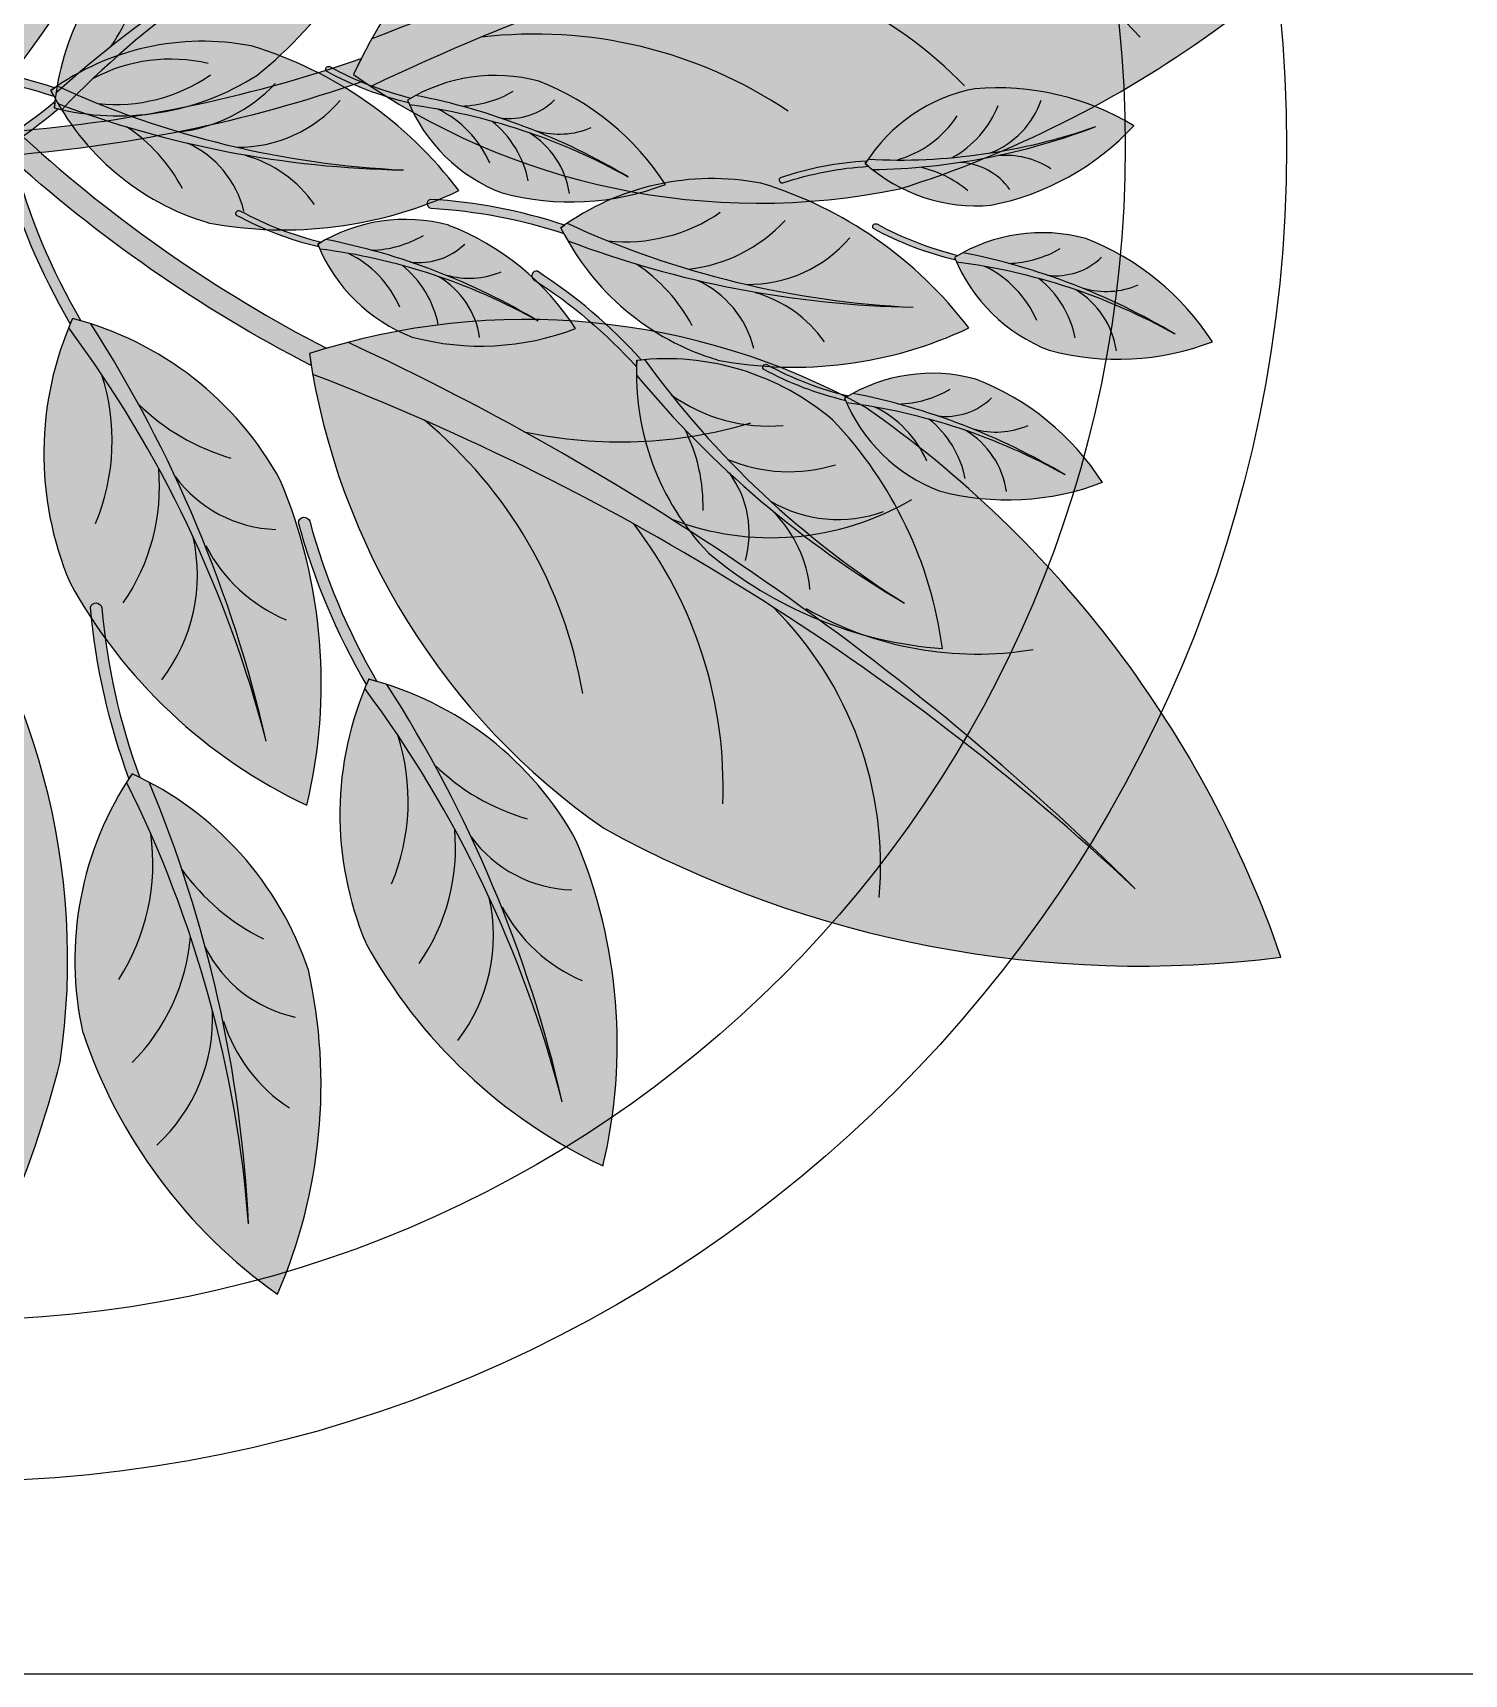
# Model space of a CAD drawing. Header units: inches. Extents: x 9636 to 21597, y -10243 to 557.
# Drawn here: x 14820.94 to 14837.63, y -8729.47 to -8710.33 of the extents above; entities that cross this region are included whole.
import ezdxf

# ---------------------------------------------------------------- set-up
doc = ezdxf.new("R2010")
doc.units = ezdxf.units.IN
doc.header["$MEASUREMENT"] = 0
doc.layers.add('MESA', color=7, linetype='Continuous')

# ---------------------------------------------------------------- blocks, each defined once
blk = doc.blocks.new('FF')
at = {"layer": 'MESA', "ltscale": 0.8}
h = blk.add_hatch(color=85, dxfattribs=at)
h.dxf.hatch_style = 1
h.set_gradient(color1=(103, 159, 96), color2=(179, 207, 175), one_color=1, tint=0.75, name='INVCURVED')
h.paths.add_polyline_path([(14831.053, -8712.154, -0.199512), (14824.882, -8710.96, -0.09675), (14835.84, -8708.155, 0.086654), (14824.893, -8710.405, -0.192489), (14829.603, -8706.559, -0.158608), (14837.59, -8707.475, -0.158608)])
h = blk.add_hatch(color=35, dxfattribs=at)
h.dxf.hatch_style = 1
h.set_gradient(color1=(179, 116, 77), color2=(114, 74, 49), one_color=1, tint=0.32, name='CURVED')
h.paths.add_polyline_path([(14821.569, -8709.028), (14821.776, -8709.211, -0.033108), (14820.553, -8711.005, -0.809082), (14820.357, -8710.803, 0.032777)])
h.paths.add_polyline_path([(14822.752, -8707.271, -0.033108), (14821.776, -8709.211), (14821.569, -8709.028, 0.032777), (14822.539, -8707.11), (14822.615, -8707.303)])
h = blk.add_hatch(color=85, dxfattribs=at)
h.dxf.hatch_style = 1
h.set_gradient(color1=(103, 159, 96), color2=(52, 80, 48), one_color=1, tint=0.25)
h.paths.add_polyline_path([(14835.84, -8708.155, 0.09675), (14824.882, -8710.96, -0.007527), (14824.678, -8710.82, -0.014292), (14824.893, -8710.405, -0.086654)])
h = blk.add_hatch(color=85, dxfattribs=at)
h.dxf.hatch_style = 1
h.set_gradient(color1=(103, 159, 96), color2=(179, 207, 175), one_color=1, tint=0.75, name='INVCURVED')
h.paths.add_polyline_path([(14823.552, -8710.832, -0.199512), (14821.278, -8711.231, -0.09675), (14824.67, -8708.832, 0.086654), (14821.209, -8711.039, -0.192489), (14822.321, -8709.102, -0.158608), (14825.181, -8708.369, -0.158608)])
h = blk.add_hatch(color=85, dxfattribs=at)
h.dxf.hatch_style = 1
h.set_gradient(color1=(103, 159, 96), color2=(52, 80, 48), one_color=1, tint=0.25)
h.paths.add_polyline_path([(14824.67, -8708.832, 0.09675), (14821.278, -8711.231, -0.007527), (14821.19, -8711.21, -0.014292), (14821.209, -8711.039, -0.086654)])
h = blk.add_hatch(color=85, dxfattribs=at)
h.dxf.hatch_style = 1
h.set_gradient(color1=(103, 159, 96), color2=(179, 207, 175), one_color=1, tint=0.75, name='INVCURVED')
h.paths.add_polyline_path([(14823.486, -8710.487, 0.199512), (14821.225, -8710.955, 0.09675), (14825.263, -8711.933, -0.086654), (14821.232, -8711.158, 0.192489), (14822.98, -8712.549, 0.158608), (14825.909, -8712.175, 0.158608)])
h = blk.add_hatch(color=35, dxfattribs=at)
h.dxf.hatch_style = 1
h.set_gradient(color1=(179, 116, 77), color2=(114, 74, 49), one_color=1, tint=0.32, name='CURVED')
h.paths.add_polyline_path([(14820.422, -8710.876), (14820.422, -8710.775, 0.033108), (14819.63, -8710.676, 0.809082), (14819.638, -8710.779, -0.032777)])
h.paths.add_polyline_path([(14821.193, -8710.977, 0.033108), (14820.422, -8710.775), (14820.422, -8710.876, -0.032777), (14821.186, -8711.075), (14821.151, -8711.007)])
h = blk.add_hatch(color=35, dxfattribs=at)
h.dxf.hatch_style = 1
h.set_gradient(color1=(179, 116, 77), color2=(114, 74, 49), one_color=1, tint=0.32, name='CURVED')
h.paths.add_polyline_path([(14822.697, -8711.201), (14822.7, -8711.478, -0.033108), (14820.549, -8711.773, -0.809082), (14820.567, -8711.493, 0.032777)])
h.paths.add_polyline_path([(14824.793, -8710.9, -0.033108), (14822.7, -8711.478), (14822.697, -8711.201, 0.032777), (14824.771, -8710.634), (14824.678, -8710.82)])
h = blk.add_hatch(color=35, dxfattribs=at)
h.dxf.hatch_style = 1
h.set_gradient(color1=(179, 116, 77), color2=(114, 74, 49), one_color=1, tint=0.32, name='CURVED')
h.paths.add_polyline_path([(14824.866, -8710.943), (14824.831, -8710.999, -0.033108), (14824.364, -8710.783, -0.809082), (14824.403, -8710.729, 0.032777)])
h.paths.add_polyline_path([(14825.323, -8711.151, -0.033108), (14824.831, -8710.999), (14824.866, -8710.943, 0.032777), (14825.353, -8711.095), (14825.311, -8711.121)])
h = blk.add_hatch(color=85, dxfattribs=at)
h.dxf.hatch_style = 1
h.set_gradient(color1=(103, 159, 96), color2=(179, 207, 175), one_color=1, tint=0.75, name='INVCURVED')
h.paths.add_polyline_path([(14826.414, -8712.202, -0.199512), (14825.333, -8711.174, -0.09675), (14827.882, -8712.015, 0.086654), (14825.407, -8711.065, -0.192489), (14826.84, -8710.899, -0.158608), (14828.318, -8712.103, -0.158608)])
h = blk.add_hatch(color=85, dxfattribs=at)
h.dxf.hatch_style = 1
h.set_gradient(color1=(103, 159, 96), color2=(52, 80, 48), one_color=1, tint=0.25)
h.paths.add_polyline_path([(14825.263, -8711.933, -0.09675), (14821.225, -8710.955, 0.007527), (14821.151, -8711.007, 0.014292), (14821.232, -8711.158, 0.086654)])
h = blk.add_hatch(color=85, dxfattribs=at)
h.dxf.hatch_style = 1
h.set_gradient(color1=(103, 159, 96), color2=(52, 80, 48), one_color=1, tint=0.25)
h.paths.add_polyline_path([(14827.882, -8712.015, 0.09675), (14825.333, -8711.174, -0.007527), (14825.311, -8711.121, -0.014292), (14825.407, -8711.065, -0.086654)])
h = blk.add_hatch(color=85, dxfattribs=at)
h.dxf.hatch_style = 1
h.set_gradient(color1=(103, 159, 96), color2=(179, 207, 175), one_color=1, tint=0.75, name='INVCURVED')
h.paths.add_polyline_path([(14831.925, -8710.987, 0.199512), (14830.681, -8711.809, 0.09675), (14833.337, -8711.428, -0.086654), (14830.734, -8711.93, 0.192489), (14832.116, -8712.345, 0.158608), (14833.783, -8711.419, 0.158608)])
h = blk.add_hatch(color=35, dxfattribs=at)
h.dxf.hatch_style = 1
h.set_gradient(color1=(179, 116, 77), color2=(114, 74, 49), one_color=1, tint=0.32, name='CURVED')
h.paths.add_polyline_path([(14820.56, -8711.6), (14820.597, -8711.695, -0.033108), (14819.898, -8712.078, -0.809082), (14819.868, -8711.98, 0.032777)])
h.paths.add_polyline_path([(14821.24, -8711.222, -0.033108), (14820.597, -8711.695), (14820.56, -8711.6, 0.032777), (14821.197, -8711.134), (14821.19, -8711.21)])
h = blk.add_hatch(color=85, dxfattribs=at)
h.dxf.hatch_style = 1
h.set_gradient(color1=(103, 159, 96), color2=(52, 80, 48), one_color=1, tint=0.25)
h.paths.add_polyline_path([(14833.337, -8711.428, -0.09675), (14830.681, -8711.809, 0.007527), (14830.649, -8711.858, 0.014292), (14830.734, -8711.93, 0.086654)])
h = blk.add_hatch(color=35, dxfattribs=at)
h.dxf.hatch_style = 1
h.set_gradient(color1=(179, 116, 77), color2=(114, 74, 49), one_color=1, tint=0.32, name='CURVED')
h.paths.add_polyline_path([(14822.523, -8712.903), (14822.325, -8713.096, -0.033108), (14820.626, -8711.743, -0.809082), (14820.842, -8711.563, 0.032777)])
h.paths.add_polyline_path([(14824.187, -8714.213, -0.033108), (14822.325, -8713.096), (14822.523, -8712.903, 0.032777), (14824.364, -8714.013), (14824.166, -8714.074)])
h = blk.add_hatch(color=35, dxfattribs=at)
h.dxf.hatch_style = 1
h.set_gradient(color1=(179, 116, 77), color2=(114, 74, 49), one_color=1, tint=0.32, name='CURVED')
h.paths.add_polyline_path([(14821.046, -8712.783), (14820.918, -8712.81, -0.033108), (14820.584, -8711.84, -0.809082), (14820.716, -8711.823, 0.032777)])
h.paths.add_polyline_path([(14821.377, -8713.727, -0.033108), (14820.918, -8712.81), (14821.046, -8712.783, 0.032777), (14821.499, -8713.692), (14821.404, -8713.666)])
h = blk.add_hatch(color=35, dxfattribs=at)
h.dxf.hatch_style = 1
h.set_gradient(color1=(179, 116, 77), color2=(114, 74, 49), one_color=1, tint=0.32, name='CURVED')
h.paths.add_polyline_path([(14830.181, -8711.955), (14830.156, -8711.894, 0.033108), (14829.658, -8712.024, 0.809082), (14829.687, -8712.084, -0.032777)])
h.paths.add_polyline_path([(14830.667, -8711.83, 0.033108), (14830.156, -8711.894), (14830.181, -8711.955, -0.032777), (14830.687, -8711.891), (14830.649, -8711.858)])
h = blk.add_hatch(color=85, dxfattribs=at)
h.dxf.hatch_style = 1
h.set_gradient(color1=(103, 159, 96), color2=(179, 207, 175), one_color=1, tint=0.75, name='INVCURVED')
h.paths.add_polyline_path([(14829.433, -8712.087, 0.199512), (14827.172, -8712.555, 0.09675), (14831.209, -8713.534, -0.086654), (14827.178, -8712.759, 0.192489), (14828.926, -8714.149, 0.158608), (14831.855, -8713.775, 0.158608)])
h = blk.add_hatch(color=35, dxfattribs=at)
h.dxf.hatch_style = 1
h.set_gradient(color1=(179, 116, 77), color2=(114, 74, 49), one_color=1, tint=0.32, name='CURVED')
h.paths.add_polyline_path([(14823.818, -8712.624), (14823.783, -8712.679, -0.033108), (14823.316, -8712.463, -0.809082), (14823.355, -8712.409, 0.032777)])
h.paths.add_polyline_path([(14824.275, -8712.831, -0.033108), (14823.783, -8712.679), (14823.818, -8712.624, 0.032777), (14824.305, -8712.775), (14824.262, -8712.801)])
h = blk.add_hatch(color=35, dxfattribs=at)
h.dxf.hatch_style = 1
h.set_gradient(color1=(179, 116, 77), color2=(114, 74, 49), one_color=1, tint=0.32, name='CURVED')
h.paths.add_polyline_path([(14826.368, -8712.476), (14826.368, -8712.375, 0.033108), (14825.576, -8712.276, 0.809082), (14825.585, -8712.379, -0.032777)])
h.paths.add_polyline_path([(14827.139, -8712.577, 0.033108), (14826.368, -8712.375), (14826.368, -8712.476, -0.032777), (14827.132, -8712.675), (14827.097, -8712.607)])
h = blk.add_hatch(color=85, dxfattribs=at)
h.dxf.hatch_style = 1
h.set_gradient(color1=(103, 159, 96), color2=(179, 207, 175), one_color=1, tint=0.75, name='INVCURVED')
h.paths.add_polyline_path([(14825.366, -8713.882, -0.199512), (14824.285, -8712.855, -0.09675), (14826.833, -8713.695, 0.086654), (14824.359, -8712.745, -0.192489), (14825.791, -8712.579, -0.158608), (14827.27, -8713.783, -0.158608)])
h = blk.add_hatch(color=85, dxfattribs=at)
h.dxf.hatch_style = 1
h.set_gradient(color1=(103, 159, 96), color2=(52, 80, 48), one_color=1, tint=0.25)
h.paths.add_polyline_path([(14831.209, -8713.534, -0.09675), (14827.172, -8712.555, 0.007527), (14827.097, -8712.607, 0.014292), (14827.178, -8712.759, 0.086654)])
h = blk.add_hatch(color=35, dxfattribs=at)
h.dxf.hatch_style = 1
h.set_gradient(color1=(179, 116, 77), color2=(114, 74, 49), one_color=1, tint=0.32, name='CURVED')
h.paths.add_polyline_path([(14831.246, -8712.777), (14831.212, -8712.833, -0.033108), (14830.744, -8712.617, -0.809082), (14830.784, -8712.563, 0.032777)])
h.paths.add_polyline_path([(14831.704, -8712.985, -0.033108), (14831.212, -8712.833), (14831.246, -8712.777, 0.032777), (14831.733, -8712.929), (14831.691, -8712.955)])
h = blk.add_hatch(color=85, dxfattribs=at)
h.dxf.hatch_style = 1
h.set_gradient(color1=(103, 159, 96), color2=(52, 80, 48), one_color=1, tint=0.25)
h.paths.add_polyline_path([(14826.833, -8713.695, 0.09675), (14824.285, -8712.855, -0.007527), (14824.262, -8712.801, -0.014292), (14824.359, -8712.745, -0.086654)])
h = blk.add_hatch(color=85, dxfattribs=at)
h.dxf.hatch_style = 1
h.set_gradient(color1=(103, 159, 96), color2=(179, 207, 175), one_color=1, tint=0.75, name='INVCURVED')
h.paths.add_polyline_path([(14832.794, -8714.036, -0.199512), (14831.714, -8713.008, -0.09675), (14834.262, -8713.849, 0.086654), (14831.787, -8712.899, -0.192489), (14833.22, -8712.733, -0.158608), (14834.699, -8713.937, -0.158608)])
h = blk.add_hatch(color=85, dxfattribs=at)
h.dxf.hatch_style = 1
h.set_gradient(color1=(103, 159, 96), color2=(52, 80, 48), one_color=1, tint=0.25)
h.paths.add_polyline_path([(14834.262, -8713.849, 0.09675), (14831.714, -8713.008, -0.007527), (14831.691, -8712.955, -0.014292), (14831.787, -8712.899, -0.086654)])
h = blk.add_hatch(color=35, dxfattribs=at)
h.dxf.hatch_style = 1
h.set_gradient(color1=(179, 116, 77), color2=(114, 74, 49), one_color=1, tint=0.32, name='CURVED')
h.paths.add_polyline_path([(14827.414, -8713.68), (14827.464, -8713.591, 0.033108), (14826.824, -8713.115, 0.809082), (14826.78, -8713.209, -0.032777)])
h.paths.add_polyline_path([(14828.036, -8714.147, 0.033108), (14827.464, -8713.591), (14827.414, -8713.68, -0.032777), (14827.981, -8714.229), (14827.985, -8714.152)])
h = blk.add_hatch(color=85, dxfattribs=at)
h.dxf.hatch_style = 1
h.set_gradient(color1=(103, 159, 96), color2=(179, 207, 175), one_color=1, tint=0.75, name='INVCURVED')
h.paths.add_polyline_path([(14821.37, -8716.741, -0.199512), (14821.358, -8713.773, -0.09675), (14823.661, -8718.592, 0.086654), (14821.616, -8713.727, -0.192489), (14823.829, -8715.557, -0.158608), (14824.137, -8719.341, -0.158608)])
h = blk.add_hatch(color=85, dxfattribs=at)
h.dxf.hatch_style = 1
h.set_gradient(color1=(103, 159, 96), color2=(52, 80, 48), one_color=1, tint=0.25)
h.paths.add_polyline_path([(14823.661, -8718.592, 0.09675), (14821.358, -8713.773, -0.007527), (14821.404, -8713.666, -0.014292), (14821.616, -8713.727, -0.086654)])
h = blk.add_hatch(color=85, dxfattribs=at)
h.dxf.hatch_style = 1
h.set_gradient(color1=(103, 159, 96), color2=(179, 207, 175), one_color=1, tint=0.75, name='INVCURVED')
h.paths.add_polyline_path([(14827.6, -8719.609, -0.199512), (14824.205, -8714.318, -0.09675), (14833.797, -8720.313, 0.086654), (14824.615, -8713.943, -0.192489), (14830.649, -8714.698, -0.158608), (14835.497, -8721.11, -0.158608)])
h = blk.add_hatch(color=85, dxfattribs=at)
h.dxf.hatch_style = 1
h.set_gradient(color1=(103, 159, 96), color2=(52, 80, 48), one_color=1, tint=0.25)
h.paths.add_polyline_path([(14833.797, -8720.313, 0.09675), (14824.205, -8714.318, -0.007527), (14824.166, -8714.074, -0.014292), (14824.615, -8713.943, -0.086654)])
h = blk.add_hatch(color=85, dxfattribs=at)
h.dxf.hatch_style = 1
h.set_gradient(color1=(103, 159, 96), color2=(179, 207, 175), one_color=1, tint=0.75, name='INVCURVED')
h.paths.add_polyline_path([(14830.273, -8714.85, 0.199512), (14828.075, -8714.144, 0.09675), (14831.107, -8716.984, -0.086654), (14827.98, -8714.324, 0.192489), (14828.817, -8716.395, 0.158608), (14831.55, -8717.513, 0.158608)])
h = blk.add_hatch(color=85, dxfattribs=at)
h.dxf.hatch_style = 1
h.set_gradient(color1=(103, 159, 96), color2=(52, 80, 48), one_color=1, tint=0.25)
h.paths.add_polyline_path([(14831.107, -8716.984, -0.09675), (14828.075, -8714.144, 0.007527), (14827.985, -8714.152, 0.014292), (14827.98, -8714.324, 0.086654)])
h = blk.add_hatch(color=35, dxfattribs=at)
h.dxf.hatch_style = 1
h.set_gradient(color1=(179, 116, 77), color2=(114, 74, 49), one_color=1, tint=0.32, name='CURVED')
h.paths.add_polyline_path([(14829.963, -8714.417), (14829.928, -8714.472, -0.033108), (14829.461, -8714.256, -0.809082), (14829.5, -8714.202, 0.032777)])
h.paths.add_polyline_path([(14830.421, -8714.624, -0.033108), (14829.928, -8714.472), (14829.963, -8714.417, 0.032777), (14830.45, -8714.568), (14830.408, -8714.594)])
h = blk.add_hatch(color=85, dxfattribs=at)
h.dxf.hatch_style = 1
h.set_gradient(color1=(103, 159, 96), color2=(179, 207, 175), one_color=1, tint=0.75, name='INVCURVED')
h.paths.add_polyline_path([(14831.511, -8715.675, -0.199512), (14830.431, -8714.648, -0.09675), (14832.979, -8715.488, 0.086654), (14830.504, -8714.538, -0.192489), (14831.937, -8714.372, -0.158608), (14833.415, -8715.576, -0.158608)])
h = blk.add_hatch(color=85, dxfattribs=at)
h.dxf.hatch_style = 1
h.set_gradient(color1=(103, 159, 96), color2=(52, 80, 48), one_color=1, tint=0.25)
h.paths.add_polyline_path([(14832.979, -8715.488, 0.09675), (14830.431, -8714.648, -0.007527), (14830.408, -8714.594, -0.014292), (14830.504, -8714.538, -0.086654)])
h = blk.add_hatch(color=35, dxfattribs=at)
h.dxf.hatch_style = 1
h.set_gradient(color1=(179, 116, 77), color2=(114, 74, 49), one_color=1, tint=0.32, name='CURVED')
h.paths.add_polyline_path([(14824.499, -8716.987), (14824.371, -8717.014, -0.033108), (14824.037, -8716.045, -0.809082), (14824.169, -8716.027, 0.032777)])
h.paths.add_polyline_path([(14824.83, -8717.931, -0.033108), (14824.371, -8717.014), (14824.499, -8716.987, 0.032777), (14824.952, -8717.896), (14824.857, -8717.87)])
h = blk.add_hatch(color=85, dxfattribs=at)
h.dxf.hatch_style = 1
h.set_gradient(color1=(103, 159, 96), color2=(179, 207, 175), one_color=1, tint=0.75, name='INVCURVED')
h.paths.add_polyline_path([(14815.591, -8721.199, -0.199512), (14819.355, -8716.164, -0.09675), (14817.104, -8727.249, 0.086654), (14819.85, -8716.416, -0.192489), (14821.259, -8722.332, -0.158608), (14816.954, -8729.121, -0.158608)])
h = blk.add_hatch(color=35, dxfattribs=at)
h.dxf.hatch_style = 1
h.set_gradient(color1=(179, 116, 77), color2=(114, 74, 49), one_color=1, tint=0.32, name='CURVED')
h.paths.add_polyline_path([(14821.9, -8718.042), (14821.77, -8718.045, -0.033108), (14821.611, -8717.032, -0.809082), (14821.744, -8717.039, 0.032777)])
h.paths.add_polyline_path([(14822.061, -8719.029, -0.033108), (14821.77, -8718.045), (14821.9, -8718.042, 0.032777), (14822.186, -8719.016), (14822.098, -8718.973)])
h = blk.add_hatch(color=85, dxfattribs=at)
h.dxf.hatch_style = 1
h.set_gradient(color1=(103, 159, 96), color2=(179, 207, 175), one_color=1, tint=0.75, name='INVCURVED')
h.paths.add_polyline_path([(14824.823, -8720.946, -0.199512), (14824.811, -8717.977, -0.09675), (14827.114, -8722.797, 0.086654), (14825.069, -8717.932, -0.192489), (14827.282, -8719.762, -0.158608), (14827.59, -8723.545, -0.158608)])
h = blk.add_hatch(color=85, dxfattribs=at)
h.dxf.hatch_style = 1
h.set_gradient(color1=(103, 159, 96), color2=(52, 80, 48), one_color=1, tint=0.25)
h.paths.add_polyline_path([(14827.114, -8722.797, 0.09675), (14824.811, -8717.977, -0.007527), (14824.857, -8717.87, -0.014292), (14825.069, -8717.932, -0.086654)])
h = blk.add_hatch(color=85, dxfattribs=at)
h.dxf.hatch_style = 1
h.set_gradient(color1=(103, 159, 96), color2=(179, 207, 175), one_color=1, tint=0.75, name='INVCURVED')
h.paths.add_polyline_path([(14821.525, -8721.995, -0.199512), (14822.034, -8719.071, -0.09675), (14823.456, -8724.219, 0.086654), (14822.296, -8719.071, -0.192489), (14824.154, -8721.261, -0.158608), (14823.793, -8725.04, -0.158608)])
h = blk.add_hatch(color=85, dxfattribs=at)
h.dxf.hatch_style = 1
h.set_gradient(color1=(103, 159, 96), color2=(52, 80, 48), one_color=1, tint=0.25)
h.paths.add_polyline_path([(14823.456, -8724.219, 0.09675), (14822.034, -8719.071, -0.007527), (14822.098, -8718.973, -0.014292), (14822.296, -8719.071, -0.086654)])
at = {"color": 252, "true_color": 0x939598}
blk.add_line((14988.189, -8729.47), (14799.189, -8729.47), dxfattribs=at)
at = {"layer": 'MESA', "ltscale": 0.8}
for points in [[(14822.539, -8707.11), (14822.615, -8707.303), (14822.752, -8707.271, -0.066288), (14820.553, -8711.005, -0.809082), (14820.357, -8710.803, 0.065625)], [(14821.186, -8711.075), (14821.151, -8711.007), (14821.193, -8710.977, 0.066288), (14819.63, -8710.676, 0.809082), (14819.638, -8710.779, -0.065625)], [(14824.771, -8710.634), (14824.678, -8710.82), (14824.793, -8710.9, -0.066288), (14820.549, -8711.773, -0.809082), (14820.567, -8711.493, 0.065625)], [(14825.353, -8711.095), (14825.311, -8711.121), (14825.323, -8711.151, -0.066288), (14824.364, -8710.783, -0.809082), (14824.403, -8710.729, 0.065625)], [(14821.197, -8711.134), (14821.19, -8711.21), (14821.24, -8711.222, -0.066288), (14819.898, -8712.078, -0.809082), (14819.868, -8711.98, 0.065625)], [(14824.364, -8714.013), (14824.166, -8714.074), (14824.187, -8714.213, -0.066288), (14820.626, -8711.743, -0.809082), (14820.842, -8711.563, 0.065625)], [(14821.499, -8713.692), (14821.404, -8713.666), (14821.377, -8713.727, -0.066288), (14820.584, -8711.84, -0.809082), (14820.716, -8711.823, 0.065625)], [(14830.687, -8711.891), (14830.649, -8711.858), (14830.667, -8711.83, 0.066288), (14829.658, -8712.024, 0.809082), (14829.687, -8712.084, -0.065625)], [(14824.305, -8712.775), (14824.262, -8712.801), (14824.275, -8712.831, -0.066288), (14823.316, -8712.463, -0.809082), (14823.355, -8712.409, 0.065625)], [(14827.132, -8712.675), (14827.097, -8712.607), (14827.139, -8712.577, 0.066288), (14825.576, -8712.276, 0.809082), (14825.585, -8712.379, -0.065625)], [(14831.733, -8712.929), (14831.691, -8712.955), (14831.704, -8712.985, -0.066288), (14830.744, -8712.617, -0.809082), (14830.784, -8712.563, 0.065625)], [(14827.981, -8714.229), (14827.985, -8714.152), (14828.036, -8714.147, 0.066288), (14826.824, -8713.115, 0.809082), (14826.78, -8713.209, -0.065625)], [(14830.45, -8714.568), (14830.408, -8714.594), (14830.421, -8714.624, -0.066288), (14829.461, -8714.256, -0.809082), (14829.5, -8714.202, 0.065625)], [(14824.952, -8717.896), (14824.857, -8717.87), (14824.83, -8717.931, -0.066288), (14824.037, -8716.045, -0.809082), (14824.169, -8716.027, 0.065625)], [(14822.186, -8719.016), (14822.098, -8718.973), (14822.061, -8719.029, -0.066288), (14821.611, -8717.032, -0.809082), (14821.744, -8717.039, 0.065625)]]:
    blk.add_lwpolyline(points, format="xyb", close=True, dxfattribs=at)
at = {"layer": 'MESA', "color": 252, "ltscale": 0.8, "true_color": 0x939598}
for radius in [15.561, 13.679]:
    blk.add_circle((14820.002, -8711.665), radius, dxfattribs=at)
at = {"layer": 'MESA', "ltscale": 0.8}
for centre, radius, start, end in [((14832.058, -8714.373), 8.19, 107.4402, 154.2976), ((14827.132, -8699.77), 12.99, 287.5727, 323.6226), ((14837.54, -8737.608), 29.502, 93.3045, 115.4091), ((14836.808, -8740.624), 32.483, 91.7082, 111.5184), ((14820.583, -8707.097), 4.771, 308.489, 344.5389), ((14829.26, -8719.845), 11.931, 112.6245, 132.4347), ((14829.115, -8718.714), 10.836, 114.2208, 136.3254), ((14830.665, -8713.191), 4.247, 41.337, 91.5268), ((14824.188, -8711.461), 3.008, 128.3565, 175.2139), ((14828.198, -8714.445), 5.02, 44.0742, 83.9647), ((14820.223, -8709.362), 1.983, 325.3383, 353.6916), ((14822.918, -8713.441), 3.008, 79.1147, 125.9721), ((14822.104, -8715.053), 4.771, 37.108, 73.158), ((14826.8, -8715.627), 5.278, 56.0461, 96.8869), ((14822.548, -8712.581), 1.939, 76.9624, 117.8032), ((14821.934, -8708.295), 3.008, 255.6748, 302.5322), ((14821.908, -8709.231), 1.939, 263.8437, 304.6846), ((14829.404, -8704.131), 8.19, 234.7586, 281.6159), ((14826.331, -8712.774), 1.943, 74.8263, 121.6836), ((14823.845, -8709.667), 3.008, 206.433, 253.2904), ((14825.749, -8701.108), 10.836, 245.3216, 267.4261), ((14822.427, -8709.659), 1.844, 276.766, 316.6565), ((14823.924, -8718.627), 7.706, 59.0943, 78.9045), ((14825.899, -8709.909), 1.281, 271.8081, 300.1613), ((14825.729, -8713.773), 3.081, 32.8196, 68.8695), ((14832.293, -8712.895), 1.943, 100.8998, 147.7572), ((14832.191, -8714.057), 3.081, 58.8931, 94.9431), ((14825.466, -8700.004), 11.931, 249.2122, 269.0224), ((14823.339, -8710.108), 1.56, 269.2038, 319.3936), ((14827.11, -8710.388), 1.943, 202.1446, 249.002), ((14824.456, -8718.118), 6.998, 60.6906, 82.7951), ((14825.12, -8712.352), 1.252, 23.4321, 64.273), ((14826.491, -8710.567), 0.767, 262.6794, 314.1766), ((14831.092, -8710.744), 1.191, 298.5511, 338.4416), ((14831.746, -8710.795), 1.007, 290.989, 341.1787), ((14820.934, -8713.08), 1.983, 27.9554, 56.3086), ((14825.551, -8712.295), 1.191, 11.4602, 51.3507), ((14827.077, -8710.565), 0.951, 253.9031, 293.1114), ((14831.035, -8704.82), 6.998, 267.1067, 289.2112), ((14830.6, -8704.225), 7.706, 270.9973, 290.8075), ((14830.678, -8710.612), 1.252, 285.6288, 326.4697), ((14831.526, -8709.32), 3.081, 281.0323, 317.0822), ((14822.249, -8712.7), 1.188, 13.9401, 65.4373), ((14826.204, -8712.36), 1.007, 8.723, 58.9128), ((14823.018, -8713.182), 1.473, 35.0053, 74.2136), ((14832.291, -8712.715), 0.951, 56.7904, 95.9987), ((14831.944, -8710.409), 1.943, 228.2181, 275.0755), ((14831.016, -8713.154), 1.281, 49.7405, 78.0937), ((14831.714, -8712.611), 0.767, 35.7252, 87.2224), ((14823.87, -8707.861), 4.771, 259.2472, 295.2971), ((14827.214, -8709.226), 3.081, 254.9587, 291.0086), ((14828.865, -8715.042), 3.008, 79.1147, 125.9721), ((14828.05, -8716.654), 4.771, 37.108, 73.158), ((14825.283, -8714.454), 1.943, 74.8263, 121.6836), ((14824.681, -8715.453), 3.081, 32.8196, 68.8695), ((14831.696, -8702.709), 10.836, 245.3216, 267.4261), ((14827.854, -8710.832), 1.939, 263.8437, 304.6846), ((14828.373, -8711.259), 1.844, 276.766, 316.6565), ((14822.876, -8720.307), 7.706, 59.0943, 78.9045), ((14824.851, -8711.589), 1.281, 271.8081, 300.1613), ((14829.791, -8711.268), 3.008, 206.433, 253.2904), ((14831.413, -8701.604), 11.931, 249.2122, 269.0224), ((14829.285, -8711.708), 1.56, 269.2038, 319.3936), ((14832.711, -8714.608), 1.943, 74.8263, 121.6836), ((14832.109, -8715.607), 3.081, 32.8196, 68.8695), ((14826.062, -8712.068), 1.943, 202.1446, 249.002), ((14823.408, -8719.798), 6.998, 60.6906, 82.7951), ((14824.072, -8714.032), 1.252, 23.4321, 64.273), ((14825.442, -8712.247), 0.767, 262.6794, 314.1766), ((14833.491, -8712.222), 1.943, 202.1446, 249.002), ((14830.304, -8720.46), 7.706, 59.0943, 78.9045), ((14832.279, -8711.743), 1.281, 271.8081, 300.1613), ((14832.871, -8712.4), 0.767, 262.6794, 314.1766), ((14824.502, -8713.975), 1.191, 11.4602, 51.3507), ((14826.028, -8712.245), 0.951, 253.9031, 293.1114), ((14826.88, -8714.681), 1.983, 27.9554, 56.3086), ((14830.836, -8719.951), 6.998, 60.6906, 82.7951), ((14831.5, -8714.186), 1.252, 23.4321, 64.273), ((14825.156, -8714.04), 1.007, 8.723, 58.9128), ((14828.196, -8714.301), 1.188, 13.9401, 65.4373), ((14828.965, -8714.782), 1.473, 35.0053, 74.2136), ((14831.931, -8714.129), 1.191, 11.4602, 51.3507), ((14832.584, -8714.194), 1.007, 8.723, 58.9128), ((14833.457, -8712.399), 0.951, 253.9031, 293.1114), ((14824.936, -8715.242), 3.868, 155.9432, 202.8006), ((14820.434, -8717.41), 3.868, 28.6249, 75.4823), ((14808.709, -8722.015), 15.339, 12.8929, 32.7031), ((14826.687, -8721.867), 8.19, 61.0747, 107.9321), ((14810.173, -8722.078), 13.931, 14.4892, 36.5938), ((14826.165, -8710.906), 3.081, 254.9587, 291.0086), ((14829.817, -8709.462), 4.771, 259.2472, 295.2971), ((14833.594, -8711.06), 3.081, 254.9587, 291.0086), ((14832.268, -8712.879), 8.19, 188.393, 235.2504), ((14810.965, -8743.419), 32.483, 45.3427, 65.1529), ((14819.372, -8715.089), 2.493, 337.2307, 18.0716), ((14813.654, -8741.868), 29.502, 46.939, 69.0436), ((14830.989, -8714.314), 3.008, 176.924, 223.7813), ((14828.323, -8717.142), 3.008, 49.6056, 96.463), ((14836.862, -8707.803), 10.836, 215.8125, 237.917), ((14831.428, -8716.247), 1.943, 74.8263, 121.6836), ((14837.16, -8706.703), 11.931, 219.7031, 239.5133), ((14830.996, -8713.382), 1.281, 271.8081, 300.1613), ((14830.826, -8717.246), 3.081, 32.8196, 68.8695), ((14823.955, -8712.842), 2.549, 225.6067, 253.9599), ((14829.517, -8712.98), 1.939, 234.3346, 275.1755), ((14832.207, -8713.861), 1.943, 202.1446, 249.002), ((14829.553, -8721.591), 6.998, 60.6906, 82.7951), ((14829.021, -8722.1), 7.706, 59.0943, 78.9045), ((14823.22, -8725.354), 12.99, 19.068, 55.1179), ((14830.217, -8715.825), 1.252, 23.4321, 64.273), ((14831.588, -8714.04), 0.767, 262.6794, 314.1766), ((14822.151, -8718.926), 5.278, 9.6806, 50.5214), ((14827.789, -8709.704), 5.399, 258.0565, 286.4098), ((14826.82, -8718.144), 4.771, 7.5989, 43.6489), ((14830.648, -8715.768), 1.191, 11.4602, 51.3507), ((14826.774, -8715.85), 1.983, 358.4463, 26.7995), ((14831.301, -8715.833), 1.007, 8.723, 58.9128), ((14832.174, -8714.038), 0.951, 253.9031, 293.1114), ((14820.047, -8715.629), 2.37, 325.2588, 5.1493), ((14829.759, -8713.608), 1.844, 247.2569, 287.1474), ((14828.106, -8716.167), 1.188, 344.431, 35.9282), ((14823.826, -8714.598), 1.527, 216.478, 267.9752), ((14818.169, -8717.921), 6.134, 346.6182, 22.6681), ((14832.311, -8712.699), 3.081, 254.9587, 291.0086), ((14829.553, -8712.988), 3.233, 248.9278, 300.425), ((14830.331, -8714.448), 1.56, 239.6948, 289.8846), ((14813.156, -8721.136), 8.19, 351.6054, 38.4628), ((14828.538, -8716.965), 1.473, 5.4962, 44.7045), ((14820.854, -8716.656), 2.005, 322.5217, 12.7115), ((14823.971, -8719.123), 5.02, 357.7087, 37.5991), ((14824.636, -8715.437), 1.894, 207.7017, 246.9101), ((14831.9, -8712.755), 4.771, 229.7381, 265.788), ((14826.748, -8713.79), 6.134, 208.7573, 244.8073), ((14826.581, -8720.043), 4.247, 354.9715, 45.1613), ((14831.954, -8713.568), 4.01, 240.1515, 279.3599), ((14828.389, -8719.447), 3.868, 155.9432, 202.8006), ((14823.887, -8721.614), 3.868, 28.6249, 75.4823), ((14812.162, -8726.219), 15.339, 12.8929, 32.7031), ((14813.626, -8726.282), 13.931, 14.4892, 36.5938), ((14822.825, -8719.293), 2.493, 337.2307, 18.0716), ((14827.408, -8717.047), 2.549, 225.6067, 253.9599), ((14825.298, -8721.145), 3.868, 145.8417, 192.6991), ((14809.565, -8725.285), 13.931, 4.3877, 26.4923), ((14820.486, -8722.49), 3.868, 18.5234, 65.3808), ((14808.135, -8724.966), 15.339, 2.7914, 22.6016), ((14819.847, -8720.018), 2.493, 327.1293, 7.9701), ((14823.5, -8719.833), 2.37, 325.2588, 5.1493), ((14833.856, -8708.225), 12.99, 241.2072, 277.2571), ((14827.279, -8718.802), 1.527, 216.478, 267.9752), ((14821.622, -8722.126), 6.134, 346.6182, 22.6681), ((14824.754, -8718.61), 2.549, 215.5052, 243.8585), ((14824.307, -8720.861), 2.005, 322.5217, 12.7115), ((14828.089, -8719.642), 1.894, 207.7017, 246.9101), ((14820.418, -8720.668), 2.37, 315.1574, 355.0478), ((14824.319, -8720.316), 1.527, 206.3765, 257.8737), ((14830.201, -8717.995), 6.134, 208.7573, 244.8073), ((14818.167, -8722.595), 6.134, 336.5167, 12.5667), ((14821.032, -8721.821), 2.005, 312.4202, 2.61), ((14824.969, -8721.284), 1.894, 197.6002, 236.8086), ((14827.337, -8720.033), 6.134, 198.6559, 234.7058), ((14808.674, -8719.112), 12.99, 309.5987, 345.6486)]:
    blk.add_arc(centre, radius, start, end, dxfattribs=at)

msp = doc.modelspace()

# ---------------------------------------------------------------- block references
at = {"color": 18, "true_color": 0x000000}
msp.add_blockref('FF', (0, 0), dxfattribs=at)

doc.saveas('drawing.dxf')
